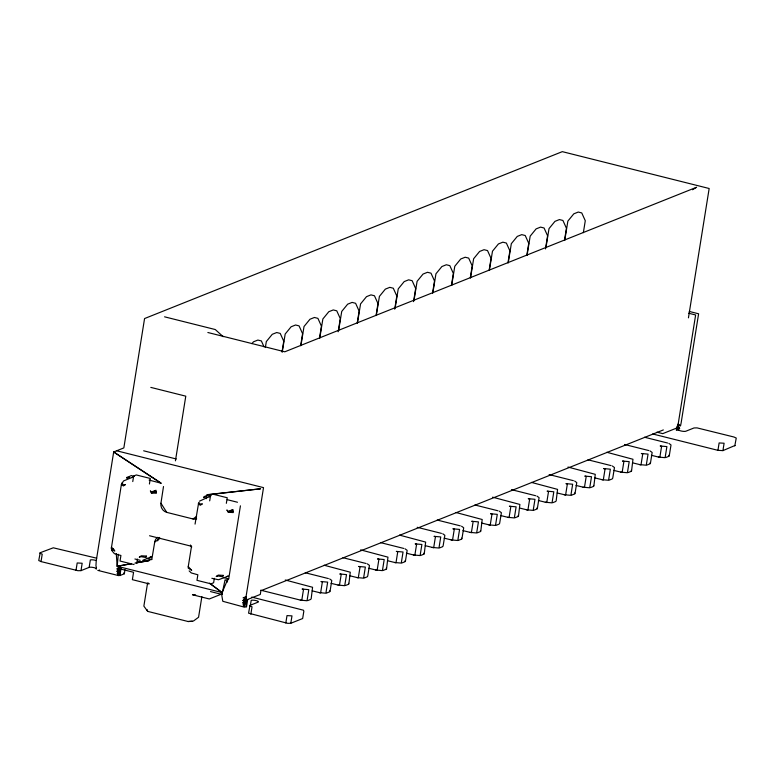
<?xml version="1.0" encoding="UTF-8"?>
<svg xmlns="http://www.w3.org/2000/svg" width="775" height="775" viewBox="0 0 775 775"><rect width="100%" height="100%" fill="white"/><g stroke="black" fill="none" stroke-linecap="round" stroke-linejoin="round"><path stroke-width="1.16" d="M132.157 477.507L133.387 476.896L123.545 480.946L121.384 484.482L111.271 548.787L113.334 548.778L114.787 551.064L113.421 549.766L111.581 550.26L114.351 553.641L120.919 555.481L120.038 561.032L134.027 564.539M163.496 486.535L160.938 503.227A7.692 6.994 68.2 0 0 166.751 512.372L192.975 518.959A7.692 6.994 68.2 0 0 196.637 518.843M188.248 566.612L188.199 568.085L191.716 570.371L188.248 566.612L191.512 546.278L149.546 535.757M240.424 505.833L228.867 577.976M311.172 598.755L312.577 587.276L285.278 580M367.708 576.164L369.472 565.421L367.34 563.861M443.097 546.046L444.86 535.302L442.728 533.743M499.633 523.454L501.396 512.711L499.265 511.151M556.169 500.863L557.574 489.383L531.427 482.399M612.715 478.282L614.478 467.538L612.337 465.978M735.068 445.46L722.92 450.624L717.941 450.333L652.666 433.961M676.381 430.29L676.507 428.013L678.183 424.002L680.537 425.746L681.148 422.821L698.614 313.788L689.285 311.453M244.667 607.232L222.793 601.293L221.795 595.384L225.05 579.865A3.846 3.497 68.2 0 0 227.695 579.4L222.105 592.575L117.199 566.263L118.294 554.299M676.701 429.602L676.924 427.5L677.108 429.825M116.647 450.779L263.519 487.63L246.053 596.653L246.072 599.094L246.944 599.763M125.007 569.567L124.329 573.791L119.873 575.573L120.697 568.201L117.887 574.972L120.396 567.978M96.691 558.203L53.291 547.799L40.203 552.72L38.75 560.528L41.036 561.584L77.955 570.71L80.987 570.642L89.144 567.377A3.846 0.882 9.1 0 1 94.124 567.658A3.846 0.882 9.1 0 1 96.139 569.131L96.478 567.019M41.036 561.584L42.218 554.193L39.932 553.137L40.203 552.72M76.008 570.352L77.19 562.96L82.169 563.251L80.987 570.642M89.144 567.377L90.336 559.986A3.846 0.882 9.1 0 1 96.168 560.519M132.767 481.566L133.649 476.024L136.322 474.959L150.311 478.466L149.42 484.007M119.873 575.573L121.065 568.182M136.691 563.473L137.407 559.037M147.541 583.246L143.869 606.127L147.657 611.368L188.122 621.521L193.488 620.998L198.565 617.258L201.868 596.673M157.616 537.327A7.692 6.994 68.2 0 0 154.729 542.035L151.939 558.668M175.431 460.844L185.787 396.17L150.815 387.393M195.058 524.103L198.72 502.394L200.715 504.389L202.372 503.837L200.328 505.252L198.313 503.779M206.276 498.674L206.915 495.496L203.941 496.688L203.67 497.608L206.644 496.426M209.696 500.863L210.587 495.322M214.336 578.334L213.629 582.771L210.955 583.837L196.966 580.33L197.858 574.788L191.28 572.938L189.158 570.913M226.348 503.314L227.24 497.763L213.251 494.256M282.022 351.966L283.747 341.203L280.221 333.405L276.723 332.533L272.267 334.306L266.329 341.562L265.36 347.539M247.69 599.462L246.508 606.854L245.762 607.154L246.586 599.792L243.776 606.554L246.285 599.559L243.137 605.159L246.072 599.094L242.798 603.144L245.956 598.426L242.778 600.654L245.956 597.593L243.088 597.845L246.053 596.653M250.344 605.624L251.187 600.344A3.846 0.882 9.1 0 1 256.167 600.625A3.846 0.882 9.1 0 1 258.182 602.097L250.015 605.352L248.562 613.161L287.767 623.352L290.799 623.274L302.667 618.528L303.848 611.136L303.393 610.187L251.72 597.099M250.848 614.217L252.03 606.825L249.744 605.769L250.015 605.352M300.671 345.631L302.589 333.676L299.063 325.878L295.566 324.996L291.109 326.779L285.181 334.035L282.274 351.966M319.523 338.094L321.431 326.149L317.905 318.351L314.408 317.469L309.961 319.252L304.023 326.507L300.923 345.631M285.82 622.993L287.002 615.602L291.981 615.883L290.799 623.274M338.171 331.758L340.283 318.612L336.757 310.814L333.26 309.942L328.803 311.715L322.865 318.98L319.775 338.094M357.217 323.039L359.125 311.085L355.599 303.287L352.102 302.405L347.655 304.188L341.717 311.443L338.617 330.567M376.059 315.512L377.977 303.558L374.451 295.759L370.954 294.878L366.498 296.66L360.559 303.916L357.459 323.039M394.717 309.177L396.819 296.031L393.293 288.222L389.796 287.351L385.34 289.123L379.411 296.389L376.311 315.512M413.559 301.64L415.662 288.494L412.135 280.695L408.638 279.823L404.192 281.596L398.253 288.862L395.153 307.975M432.595 292.921L434.513 280.967L430.987 273.168L427.49 272.287L423.034 274.069L417.095 281.325L414.005 300.448M451.447 285.384L453.356 273.439L449.829 265.641L446.332 264.759L441.886 266.542L435.947 273.798L432.847 292.921M470.289 277.857L472.207 265.903L468.681 258.104L465.184 257.232L460.728 259.005L454.789 266.271L451.699 285.384M489.132 270.33L491.05 258.375L487.523 250.577L484.026 249.695L479.58 251.478L473.641 258.734L470.541 277.857M507.983 262.802L509.892 250.848L506.366 243.05L502.868 242.168L498.422 243.951L492.483 251.207L489.383 270.33M526.826 255.266L528.744 243.321L525.217 235.513L521.72 234.641L517.264 236.414L511.326 243.679L508.235 262.802M545.484 248.93L547.586 235.784L544.06 227.986L540.562 227.114L536.116 228.887L530.178 236.152L527.077 255.266M564.52 240.211L566.438 228.257L562.912 220.458L559.414 219.577L554.958 221.359L549.02 228.615L545.929 247.738M583.362 232.674L585.28 220.73L581.754 212.931L578.257 212.05L573.81 213.832L567.872 221.088L564.772 240.211M688.442 317.847L709.164 188.499L562.301 151.648L144.567 318.554L123.845 447.911L113.683 451.97L96.216 560.993L95.926 566.302M717.941 450.333L719.123 442.942L724.102 443.232L722.92 450.624M734.797 445.877L736.25 438.069L733.964 437.013L697.045 427.887L694.012 427.955L685.856 431.22A3.846 0.882 9.1 0 1 680.876 430.939A3.846 0.882 9.1 0 1 678.861 429.466M227.22 582.141L228.024 578.673A3.846 3.497 68.2 0 0 228.945 578.78M119.699 568.53L117.248 573.577L119.873 568.908M120.077 566.845L116.889 569.073L120.067 566.012L116.909 571.562L120.183 567.513M251.933 343.654L253.425 341.833L257.872 340.06L261.369 340.932L264.013 346.783M199.466 501.183L210.316 496.194L209.085 496.804M111.581 550.26L113.334 548.778L111.319 547.305M154.729 542.035L160.183 538.276M192.975 518.959L196.618 516.45M692.53 189.749L696.58 187.269L284.783 351.802L207.855 332.504M98.9 570.303L99.636 570.012M142.9 560.228L151.503 556.789L150.147 557.022M222.028 593.892L209.308 598.968L192.481 594.754L195.629 594.89M663.342 429.931L260.894 590.724L260.303 594.425L245.462 600.354M307.791 600.567L310.765 599.375M326.643 593.03L329.608 591.848M345.485 585.503L348.459 584.321M364.337 577.976L367.302 576.784M383.179 570.439L386.144 569.257M402.022 562.912L404.996 561.73M420.873 555.384L423.838 554.193M439.716 547.857L442.69 546.666M458.567 540.32L461.532 539.138M477.41 532.793L480.374 531.611M496.252 525.266L499.226 524.074M515.104 517.729L518.068 516.547M533.946 510.202L536.92 509.02M552.798 502.675L555.762 501.483M571.64 495.147L574.604 493.956M590.482 487.611L593.456 486.429M609.334 480.083L612.298 478.902M628.176 472.556L631.15 471.365M647.028 465.019L649.993 463.838M665.87 457.492L668.835 456.31M116.269 553.689L117.199 566.263L131.469 563.628M136.226 562.757L149.052 560.664L134.889 563.154M137.863 561.962L140.217 561.555M142.581 561.139L144.935 560.722M147.298 560.306L152.016 559.482L146.514 558.232M117.199 566.263L131.353 563.774M227.085 576.319L228.431 576.087L218.472 579.758L211.846 578.295M207.758 494.789L260.555 488.812L206.838 494.692L211.188 495.651M188.122 621.521L192.21 621.356M658.401 457.066L665.115 457.676L666.887 446.594L660.174 445.983L661.608 446.293L659.835 457.376L651.407 455.312M639.549 464.593L646.273 465.213L648.045 454.121L641.332 453.511L642.766 453.821L640.983 464.903L632.565 462.84M620.707 472.13L627.421 472.74L629.203 461.648L622.48 461.038L623.914 461.348L622.141 472.44L613.722 470.377M601.865 479.657L608.578 480.267L610.351 469.185L603.638 468.565L605.072 468.885L603.299 479.967L594.871 477.904M583.013 487.184L589.727 487.795L591.509 476.712L584.796 476.102L586.22 476.412L584.447 487.494L576.028 485.431M564.171 494.721L570.884 495.332L572.657 484.239L565.944 483.629L567.377 483.939L565.605 495.031L557.177 492.968M545.319 502.248L552.042 502.859L553.815 491.776L547.102 491.156L548.535 491.466L546.753 502.558L538.334 500.495M526.477 509.776L533.19 510.386L534.973 499.303L528.25 498.693L529.683 499.003L527.911 510.086L519.492 508.022M507.635 517.303L514.348 517.923L516.121 506.831L509.408 506.22L510.841 506.53L509.068 517.613L500.64 515.549M488.783 524.84L495.496 525.45L497.279 514.358L490.565 513.748L491.989 514.058L490.217 525.15L481.798 523.086M469.941 532.367L476.654 532.977L478.427 521.895L471.713 521.275L473.147 521.585L471.374 532.677L462.946 530.613M451.089 539.894L457.812 540.504L459.585 529.422L452.871 528.812L454.305 529.122L452.522 540.204L444.104 538.141M432.247 547.431L438.96 548.041L440.743 536.949L434.019 536.339L435.453 536.649L433.68 547.741L425.262 545.678M413.404 554.958L420.118 555.568L421.891 544.476L415.177 543.866L416.611 544.176L414.838 555.268L406.41 553.205M394.552 562.485L401.266 563.096L403.048 552.013L396.325 551.403L397.759 551.713L395.986 562.795L387.568 560.732M375.71 570.012L382.424 570.632L384.197 559.54L377.483 558.93L378.917 559.24L377.144 570.322L368.716 568.259M356.858 577.549L363.582 578.16L365.354 567.067L358.641 566.457L360.075 566.767L358.292 577.859L349.874 575.796M338.016 585.077L344.73 585.687L346.512 574.604L339.789 573.984L341.223 574.294L339.45 585.387L331.032 583.323M319.174 592.604L325.887 593.214L327.66 582.132L320.947 581.521L322.381 581.831L320.608 592.914L312.18 590.85M300.322 600.141L307.036 600.751L308.818 589.659L302.095 589.048L303.529 589.358L301.756 600.451L260.729 590.201M688.646 313.216L695.64 314.979L677.592 427.703L662.751 433.632L656.919 432.169M164.571 316.82L215.276 329.54L223.181 336.699M644.5 437.226L667.595 443.019M624.505 444.463L648.752 450.546M606.815 452.28L632.962 459.265L631.548 471.093L631.179 470.357M587.963 459.808L611.058 465.601M567.968 467.054L595.268 474.329L593.853 486.157L593.495 485.412M549.117 474.581L573.364 480.665M511.422 489.645L535.67 495.729M492.58 497.172L519.88 504.448L518.465 516.276L518.107 515.53M474.891 504.99L497.976 510.783M456.039 512.517L482.195 519.502L480.771 531.33L480.413 530.594M437.197 520.054L460.292 525.847M143.646 450.798L176.283 458.984M417.192 527.291L441.44 533.374M399.503 535.108L425.649 542.093L424.235 553.922L423.877 553.185M130.83 475.492L134.259 476.354M149.12 480.083L161.442 483.3L113.683 451.97L160.551 482.951M227.191 499.672L237.489 502.248M380.661 542.645L403.746 548.438M360.656 549.882L387.965 557.157L386.541 568.986L386.183 568.24M342.967 557.7L366.062 563.493M324.124 565.227L350.271 572.212L348.857 584.04L348.488 583.304M305.272 572.764L328.368 578.557M223.452 577.53L228.024 578.673M134.908 558.998L140.159 560.306M118.41 568.482L133.562 572.279L132.38 579.671L149.207 583.895L148.054 582.955M210.5 591.577L222.154 594.502M97.805 570.39L118.788 575.651M680.537 425.746L677.98 424.981L679.665 428.594L677.689 425.93L678.406 430.125M668.873 443.387L671.014 444.947L669.232 456.029L668.873 455.293M650.031 450.914L652.163 452.474L650.39 463.566L650.031 462.82M574.643 481.033L576.784 482.593L575.002 493.685L574.643 492.948M536.959 496.097L539.09 497.657L537.317 508.739L536.949 508.003M461.571 526.215L463.702 527.775L461.929 538.867L461.571 538.121M405.034 548.807L407.166 550.366L405.393 561.449L405.034 560.712M329.646 578.925L331.778 580.485L330.005 591.567L329.646 590.831M121.384 484.482L123.399 485.954L125.443 484.54L123.777 485.082L121.791 483.087M209.705 583.381L222.105 592.575L209.676 583.217M190.417 545.009L191.716 547.043M160.938 503.227L166.751 512.372M123.864 572.841L124.329 573.791M678.27 430.077L677.331 426.793L677.36 430.048M157.693 540.853A7.692 6.994 68.2 0 1 159.224 537.395M156.405 491.776L156.356 493.249L151.377 492.968L150.36 490.856L151.29 491.989L156.095 490.304L151.377 492.968L156.405 491.776M233.333 511.074L233.285 512.556L228.305 512.265L226.852 509.979L228.218 511.287L233.023 509.601L228.305 512.265L233.333 511.074M147.24 610.07L147.657 611.368L147.24 610.07M127.013 477.381L126.742 478.311L129.706 477.129L129.977 476.199L127.013 477.381M146.291 556.082L145.884 557.477L140.924 556.663L139.267 557.206L141.312 555.801L146.291 556.082M223.219 575.379L222.812 576.774L217.862 575.961L216.196 576.503L218.24 575.098L223.219 575.379"/></g></svg>
